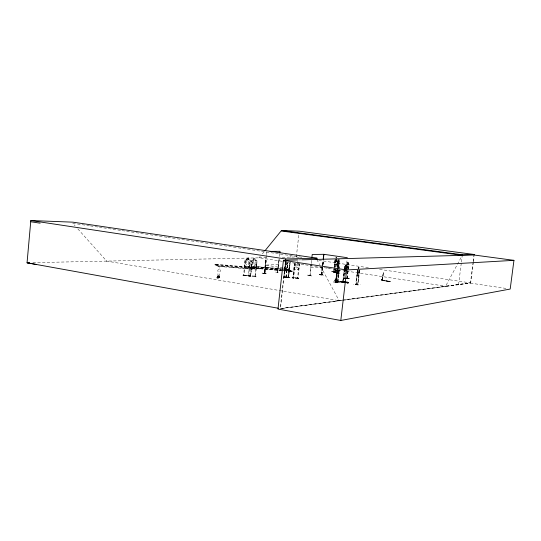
<?xml version="1.0" encoding="UTF-8"?>
<svg xmlns="http://www.w3.org/2000/svg" width="541" height="541" viewBox="0 0 541 541"><rect width="100%" height="100%" fill="white"/><g stroke="black" fill="none" stroke-linecap="round" stroke-linejoin="round"><path stroke-width="0.41" stroke-dasharray="2.71 2.03" d="M335.217 258.943L334.676 264.407M337.476 265.104L337.462 263.562L337.476 265.104C339.288 267.024 339.166 261.837 338.598 265.475M382.142 279.683L381.818 279.474L381.804 280.454L390.372 281.462L381.736 280.427M337.712 272.765L337.949 273.063M336.069 279.805C336.029 279.21 334.899 279.812 336.144 279.393M335.954 279.758L335.988 279.393M381.872 279.656L382.399 279.643L381.804 279.582M217.834 276.444L218.091 271.528A1.285 1.271 10.4 0 1 218.571 269.56L218.835 267.89L219.937 268.011M382.406 279.548L382.047 279.548M335.048 279.426L336.171 279.683M335.447 279.298L335.319 279.67L335.508 279.332M335.481 279.697L335.582 279.372M335.636 279.501L336.056 279.717L335.751 279.528M336.184 279.589L335.075 279.379M383.082 275.153L383.265 272.772L383.082 274.47M381.784 280.563L390.365 281.604L381.75 280.475M219.423 276.735L217.502 276.525L219.436 276.613M382.866 275.782L382.399 280.157L382.981 275.944M382.913 276.018L383.021 274.53M383.062 274.652L382.954 275.687M336.367 274.044L335.846 280.603L336.549 280.542L337.361 273.976A1.718 0.69 -81.3 0 0 337.638 271.568A1.718 0.69 -81.3 0 0 336.644 271.643A1.718 0.69 -81.3 0 0 336.367 274.044L335.846 280.603M383.231 273.198L383.265 272.86L383.278 273.347M260.404 268.823L260.207 268.316L260.404 268.823L251.254 269.066L259.585 268.694L292.363 271.514L292.411 271.115L259.633 268.289L251.301 268.654L251.491 269.175L217.976 266.368L214.547 264.549L214.594 264.136L247.771 267.031L247.724 267.43L215.69 264.732L215.737 264.319M215.494 264.63L215.534 264.218L218.983 266.03L218.943 266.449L214.594 264.136M217.976 266.368L218.023 265.949L251.538 268.762L218.78 265.922L218.733 266.341M217.009 277.661L219.105 277.472M217.103 277.486L219.159 277.364L217.171 277.262M219.443 276.397L219.375 277.053C217.401 274.794 216.65 280.448 217.638 276.924C214.013 279.406 223.751 277.276 217.516 276.749C215.954 280.042 218.598 274.307 217.354 276.891M217.617 276.735L217.732 276.106M217.759 277.256L218.605 277.256L217.881 277.249M218.185 276.694L218.307 275.579L218.895 275.639L218.774 276.755M218.997 277.668C217.915 279.163 218.706 276.485 219.551 277.127M219.348 276.275L219.24 276.904L217.678 276.634M219.497 276.295L218.882 278.04M243.612 275.748L243.247 274.95M245.154 260.025L243.558 275.565C242.977 274.666 244.606 275.038 244.045 275.606M243.639 275.829L242.929 275.207L243.342 275.788L243.673 275.525M245.059 261.107L245.553 261.161L243.937 275.599L244.086 275.058M248.86 257.996L248.671 259.781L249.496 260.458L249.137 263.778L248.089 265.11L246.425 264.941L245.688 263.433L246.047 260.113L247 259.612L247.142 257.766L248.928 257.949M247.007 259.612L247.203 257.834M247.724 267.43L247.541 266.923L255.792 266.598L287.19 269.323M248.738 259.727L248.928 257.949M248.312 267.457L248.353 267.051L256.596 266.727L256.556 267.119L248.312 267.457L214.547 264.549M250.382 261.641L249.874 261.574L248.387 276.032C248.968 275.031 250.875 276.045 243.484 275.531M248.644 275.775L249.394 276.39L248.718 275.748M248.84 276.052L248.799 275.518M249.874 265.293L250.382 260.552M248.799 276.045L250.449 260.539L249.949 259.849L248.732 259.727M248.704 275.504L249.137 276.289M250.611 267.68L251.497 267.869M251.626 267.91L252.147 268.336L250.801 267.673M250.104 276.066L251.781 260.579L252.478 260.018L256.617 260.437L257.11 261.127L255.42 276.613C253.391 277.242 248.826 275.734 250.645 275.585M250.05 276.309L249.611 275.727L250.037 276.343L250.375 276.066L249.915 275.491L249.584 275.761L250.3 276.316M251.274 268.153L252.174 268.065M252.234 261.736L250.611 276.14L252.234 261.736L251.741 261.688M252.086 269.195L252.126 268.782L260.451 268.424M252.234 267.619L253.77 268.268L252.924 267.815M253.087 268.072L252.424 267.606M253.628 260.133L253.817 258.355L255.602 258.537L255.338 260.363L256.157 261.039L255.798 264.346L254.757 265.678L253.1 265.509L252.363 264.008L252.721 260.694L253.675 260.194L253.871 258.422M253.012 268.032L252.782 268.309L253.12 267.802L254.635 267.964M254.432 267.971L253.249 267.842L253.77 268.268M247.494 267.328L255.751 266.997L255.792 266.598M254.987 276.559L256.535 262.155L257.043 262.223M255.278 276.316L256.069 276.924L255.311 276.018M287.149 269.716L256.319 267.017L256.366 266.618L281.144 268.728M252.498 260.079L251.835 260.606L251.261 265.34L251.687 267.166L255.852 267.579L256.59 265.868L257.043 261.134L256.576 260.485M255.514 276.593L255.589 276.093M255.765 276.897L255.325 276.241M259.585 268.694L259.633 268.289M265.793 259.754L264.312 273.435L264.833 273.489L266.071 259.721L264.833 273.489M266.314 255.433L264.272 273.421M266.442 254.655L266.754 251.409M264.319 273.381L266.226 259.741L264.779 273.482M265.557 273.077L262.791 273.415M266.497 273.739L262.169 272.765M275.592 272.055L280.062 272.975M277.398 272.671L279.109 259.389L277.634 272.657M279.731 253.797L277.574 272.698L277.885 272.204L277.479 272.184M285.587 261.79L286.169 261.783L285.662 262.419L284.039 277.465C282.801 276.194 285.499 278.331 285.831 277.296L287.636 263.379M285.465 261.472L280.211 308.593L446.068 286.297L346.287 271.082M286.284 277.31L283.761 277.472L285.344 263.494M285.648 262.108L280.454 308.64L339.153 300.674L320.042 265.408M287.251 262.365L286.331 266.95L285.56 266.983L285.303 265.624M286.148 276.823L286.108 277.283M287.17 266.923L286.73 268.64L287.656 262.358M285.993 277.831L281.388 276.816M286.067 277.323L287.684 262.331M286.263 277.317L287.792 263.406L287.406 263.386M292.363 271.514L287.765 269.682L287.812 269.29L281.969 268.796M287.339 277.12L290.01 277.269L287.372 277.154M288.17 276.749L288.008 277.256L289.665 263.393L288.049 277.262L288.576 277.323M288.116 276.762C290.03 277.776 284.931 277.235 283.937 276.654M288.441 277.323L290.077 263.46L289.577 263.399M290.199 262.371L288.63 277.641L283.64 276.931M290.747 257.469L290.93 255.839M292.302 277.628L293.486 278.067L294.953 264.157L293.472 278.311L292.045 277.661L293.432 278.263M294.541 263.054L292.938 278.02L294.487 264.109L294.994 264.17M295.427 263.163L295.068 266.355L295.751 267.802L297.313 267.944L298.301 266.652L298.659 263.467M282.274 257.293L296.333 256.995L298.855 234.51M296.177 264.035L295.907 266.429L297.469 266.578L297.827 263.386M297.706 261.939L297.773 261.364M297.557 278.432C297.023 277.29 298.524 278.304 297.915 278.446L299.477 264.576L299.017 264.535L297.564 278.439L297.503 277.918M297.854 278.439L297.915 277.932M299.552 263.535L299.051 268.12L298.341 269.77L294.405 269.404L294.034 267.653M307.653 275.247L312.089 276.011L307.64 275.281M307.694 275.038L312.089 276.011M311.575 260.255L310.02 275.633M310.013 275.633L311.318 262.5L311.67 262.513M319.332 274.558L323.782 275.213L319.447 274.537M320.394 274.902L322.531 274.564L320.414 274.727M321.415 274.415L321.171 274.896L323.018 262.115M321.611 274.916L323.024 260.708M322.936 262.115L321.34 274.923M321.584 274.909L323.173 260.735M321.841 274.977L322.862 266.287M321.929 274.97L322.93 266.28M323.403 262.175L323.024 265.462L323.403 262.175L322.679 262.101M331.619 271.656L335.887 272.028M333.121 272.123L337.395 272.556M334.162 267.836L333.669 271.846L335.339 272.38L335.062 271.866M334.25 267.031L335.062 259.707M333.953 271.426L333.885 271.859M333.844 271.893L334.311 267.849M334.385 267.078L335.237 259.829M334.013 271.907L334.257 269.499M334.352 268.694L335.332 259.7M335.582 259.775L335.339 261.858L335.799 262L336.042 259.917M335.887 257.874L336.238 257.469M333.29 281.989L337.99 282.74L333.31 281.712M336.225 258.733L336.374 257.198M336.367 259.301L335.663 263.19L335.204 263.041L335.095 261.776M335.007 272.306L335.035 271.866M336.617 259.376L335.095 272.346L336.685 259.369M335.325 272.373L335.866 267.538M335.961 266.733L336.57 260.241M348.465 283.017C348.458 281.996 346.788 283.214 347.667 283.099L334.602 281.11L334.811 280.022L336.096 280.224M335.86 272.928L340.255 273.313L335.947 272.941M335.271 279.21C335.346 282.416 334.703 279.142 335.704 279.203L335.535 280.684L335.704 279.203M336.759 272.644L336.407 272.576L336.718 270.155M337.097 266.929L337.956 259.579L337.51 263.568M335.488 281.8L340.289 282.53L335.609 281.78M336.556 272.623L336.563 272.17M337.564 281.685C338.984 281.692 335.542 283.755 335.535 281.523M336.096 280.921L336.989 280.847L335.589 280.745L335.873 279.927M337.138 268.268L336.651 272.596M337.232 266.977L338.172 259.666M337.192 268.275L335.535 282.348M337.381 266.99L338.132 260.532M335.765 282.382L337.347 268.579L335.704 282.328M337.543 268.566L335.812 282.382M338.226 265.232L338.977 265.151L338.213 265.178L338.01 266.875L337.598 266.902M339.139 259.964L338.429 263.873L337.963 263.724L337.848 262.453M337.861 273.09L339.2 260.897L338.734 267.437M335.792 279.934L337.151 280.13L337.05 281.016L335.988 281.11M337.942 273.104L339.295 259.443M338.078 273.11L338.639 268.248M339.119 268.451L337.483 282.179M337.712 282.213L339.268 266.821L338.727 266.841L338.991 267.443M337.76 282.213L339.315 268.444M337.909 282.199L339.478 268.464M345.219 282.071L340.465 281.327L345.253 281.787M342.703 281.151L347.43 281.875L342.73 280.867L343.258 281.929L342.128 281.793L343.278 281.773L342.771 281.773M343.264 281.915L341.506 281.976L343.86 281.908M343.028 277.851L347.464 278.554M344.204 269.357L344.035 273.246L345.598 273.077M344.286 268.613L344.827 266.524L342.818 281.685L344.516 268.931M343.048 281.171L343.021 281.665M344.678 268.958L343.231 281.699M344.651 268.681L345.415 264.833L346.159 264.806L345.144 273.049M344.813 270.216L345.178 267.105L345.821 267.071M346.166 278.541L343.968 278.399M344.827 278.581C344.745 277.33 345.172 279.156 344.441 278.52L346.159 264.806L345.435 264.887M345.05 273.881L344.475 278.527M345.8 270.155L345.882 266.524M346.118 268.268L347.16 259.342M346.247 269.256L346.767 264.542L347.058 263.967L348.6 263.907L347.052 278.338L347.302 277.858M346.145 270.737L346.815 264.549L347.538 264.008L346.625 268.762M346.375 269.546L346.849 265.509M346.93 268.769L347.707 262.365L348.35 262.338L347.532 268.735L346.93 268.769L346.761 267.518M347.349 270.27L348.35 262.338M346.916 278.311L348.749 265.448L347.275 278.331L346.95 277.844M348.451 282.632L346.105 282.706M345.746 277.81L349.513 278.642L346.565 278.182M355.559 284.039L360.32 284.559M359.38 270.453L358.582 275.93L356.932 276.045L357.439 269.81M357.486 269.817L355.741 284.654L358.007 284.485L359.582 270.757L359.231 270.743L357.581 284.458M355.998 284.181L356.147 284.667L357.797 269.81M358.44 267.484L358.257 268.606L358.44 267.484L359.116 267.45L358.953 268.634L359.068 267.437M358.041 270.581L357.763 272.955L358.399 272.914L358.676 270.547M359.014 270.527L358.237 274.267L357.601 274.314L357.425 272.982M357.824 284.498L357.878 283.951M359.501 269.729L357.77 284.451M358 284.478L358.061 283.984M358.21 285.046L353.334 284.282M381.987 279.386L381.865 280.265M382.737 280.001L382.676 280.556L382.697 279.873L381.824 279.771M386.409 280.995L387.234 280.847M387.275 281.097L386.842 280.901M388.053 281.192L388.878 281.043M389.459 281.11L390.386 281.354M382.399 280.157L383.014 275.7M382.987 275.254L383.055 274.74M458.552 284.728L461.317 262.831M461.426 262L462.271 255.338L445.581 286.223L470.697 282.815L473.307 262.344M282.165 308.505L470.427 283.126L473.071 262.392M473.179 261.567L474.011 255.007M473.409 261.526L474.038 256.617M337.361 273.976L336.549 280.542M219.112 276.586L219.903 271.724A1.285 1.271 10.4 0 0 219.849 269.702L219.937 268.005M336.204 263.352L335.833 264.786L334.69 264.36M347.809 270.297L348.188 268.708M218.733 275.883L218.537 276.038M336.745 272.082L336.745 273.746L338.47 273.59L338.822 271.934M338.483 273.645L338.896 271.947M331.633 271.426L335.907 271.778M338.632 272.718L334.27 272.36L338.659 272.515M347.43 278.777L342.886 278.121M342.128 281.793L342.636 281.793M285.979 277.79L282.902 277.262M338.625 270.601L338.111 271.974L337.442 272.015L337.239 270.683M336.089 279.46L335.846 279.433M298.984 268.099L298.341 269.77L294.453 269.35L294.081 267.646M249.928 265.3L249.191 267.017L244.999 266.598L244.579 264.772L245.1 259.991L245.797 259.437L246.953 259.552M255.819 267.518L256.529 265.854M262.994 273.408L265.59 273.056M265.523 273.286L262.77 273.448M347.322 283.139L348.431 282.808L348.14 283.058M335.461 281.056L348.431 282.808M320.177 274.929L322.47 274.781M337.3 267.538L337.604 266.963M218.916 277.06L218.348 278.074L219.058 276.911M217.455 277.986L217.989 276.965M217.888 276.789L217.056 277.952L218.943 277.871M217.056 277.952L217.617 276.924M249.874 275.511L250.334 276.093M285.249 262.432L285.634 261.797M285.303 262.439L285.641 261.858L286.906 261.803M337.604 267.511L338.213 265.178M282.044 261.276L259.098 257.78L260.187 256.508M262.311 253.952L264.434 251.403M348.411 282.909L334.811 280.718L335.677 280.657M348.343 283.038L334.947 281.097M334.69 281.009L348.154 283.044M355.802 284.147L355.998 284.681L357.554 270.879M335.616 281.847L336.042 281.861M217.901 276.864L217.414 277.979M321.226 274.429L321.963 274.517M264.373 272.88L264.84 272.982M338.524 300.566L341.871 300.113M342.71 300.005L470.454 282.896L377.902 269.127M356.019 284.268L357.797 284.14M346.125 282.53L347.16 282.429M334.71 280.907L335.792 281.016M337.706 281.854L335.839 281.976L337.543 281.827M342.838 281.685L344.854 281.55M344.894 281.198L343.095 281.313M349.432 278.608L345.09 277.939M343.927 278.669L345.956 278.439M297.469 277.898L298.862 278.784M356.959 275.984L358.527 275.924M286.027 276.965L284.079 277.087M345.645 273.09L343.988 273.239L344.015 271.596M345.3 271.508L344.658 271.541L344.468 270.236M359.231 270.743L359.582 270.757M337.598 270.662L338.267 270.622M347.079 267.497L347.68 267.464M264.65 272.874L264.556 272.921M358.406 267.531L359.089 267.504M337.963 267.497L338.632 267.464M347.43 264.529L348.025 264.502M346.024 265.55L346.355 265.617M344.779 266.571L346.429 266.449L346.531 267.024M337.55 266.956L339.248 266.882L339.342 267.43M348.133 263.981L348.58 263.961M338.68 266.057L338.247 266.077L338.74 265.489M285.276 262.412L284.803 268.728L286.764 268.593M310.73 267.66L322.287 267.119M347.707 262.365L348.323 262.392M278.534 264.596L265.252 265.09L282.801 267.856M279.264 259.41L278.899 259.389M298.537 259.923L301.898 259.829M259.098 257.78L267.389 257.604M32.913 262.669L259.518 257.841M310.007 275.153L310.236 275.315M335.63 279.399L336.103 279.413M293.499 277.56L293.039 277.519M255.48 276.086L255.102 276.052M256.319 267.017L281.104 269.12M281.929 269.188L287.765 269.682M260.207 268.316L281.178 270.081M282.017 270.155L291.241 270.933L291.2 271.332L281.969 270.554M260.167 268.715L281.131 270.486M333.1 272.184L337.408 272.522M337.807 272.732L336.63 272.312M335.887 272.901L340.248 273.293M297.482 278.06L293.486 277.689L297.408 278.155M297.956 278.466L293.026 278.027M335.927 257.056L336.421 257.205L335.887 257.103M339.464 260.032L339.281 259.491M254.973 276.18L250.76 275.775M249.151 266.95L245.053 266.544L244.64 264.765M245.81 259.491L249.922 259.91M251.389 267.653L252.796 267.768M254.601 268.235L249.753 267.721L251.146 268.113M251.464 268.14L252.985 268.302M217.117 277.357L219.091 277.601M217.022 277.526L218.983 277.797M381.662 279.481L382.406 279.602M381.865 279.9L382.737 280.008M338.03 272.63L338.111 273.117L336.434 272.583M342.622 281.753L342.183 281.672M348.6 263.907L348.688 264.454M89.495 225.78L72.832 223.305L75.05 225.78M90.333 225.901L98.665 227.139M99.497 227.261L102.831 227.761M103.669 227.883L116.998 229.864M117.837 229.986L121.17 230.48M122.002 230.601L167.007 237.283M167.838 237.404L303.684 257.57M296.333 256.995L300.492 257.611M318.805 260.336L368.746 267.768M470.427 283.126L506.876 288.556M344.61 268.133L344.576 268.167M326.615 267.775L329.956 268.282M344.157 270.446L345.827 270.703M282.882 261.404L287.055 262.04M287.886 262.169L300.404 264.076M301.236 264.204L304.569 264.718M305.408 264.84L345.456 270.953M336.745 273.746L336.718 272.062M283.633 267.984L289.469 268.897M347.234 278.06L349.445 278.392M284.803 268.728L284.735 267.017M319.373 274.314L323.707 274.99M319.352 274.51L323.782 275.213M255.751 266.997L256.556 267.119M342.724 281.104L345.8 281.563M340.465 281.327L345.097 282.077M248.353 267.051L247.771 267.031M251.301 268.654L252.126 268.782M262.013 273.036L266.632 273.76M106.192 261.019L339.153 300.674M386.538 280.759L387.126 280.887M253.249 267.842L253.803 267.998M251.592 268.18L252.147 268.336M333.885 271.582L335.19 272.001M287.812 269.29L292.411 271.115M286.926 269.215L291.518 271.041L291.471 271.44L286.886 269.607M297.665 278.142L298.855 278.764M297.482 278.128L298.625 278.73M292.072 277.641L293.472 278.311M289.82 277.215L287.359 277.371M77.823 228.884L106.665 261.093M249.814 275.741L250.341 276.37M316.857 259.524L319.643 264.671M382.683 280.434L381.811 280.333M246.939 260.201L246.581 263.521L248.245 263.69L248.603 260.37L246.939 260.201M247.46 258.158L247.399 258.754L248.468 258.862L248.529 258.267L247.46 258.158M253.614 260.782L253.256 264.096L254.912 264.258L255.271 260.951L253.614 260.782M254.135 258.747L254.067 259.335L255.136 259.443L255.203 258.855L254.135 258.747M286.074 262.405L285.716 265.611L286.48 265.577L286.838 262.378L286.074 262.405M338.423 259.741L338.098 262.527L338.565 262.676L338.889 259.883L338.423 259.741M345.516 265.158L345.449 265.712L345.868 265.692L345.929 265.137L345.516 265.158M347.755 262.669L348.073 263.183L347.755 262.669M358.48 267.809L358.419 268.37L358.825 268.35L358.893 267.788L358.48 267.809M285.891 276.782L286.338 276.803L285.885 276.789M346.639 268.059L346.287 268.045L346.639 268.059M336.475 272.13L336.806 272.204L336.461 272.137M333.729 271.399L334.061 271.467L333.716 271.406M248.292 275.619L244.072 275.213L248.312 275.639"/><path stroke-width="0.81" d="M316.187 259.43L316.857 259.524L317.006 258.206L72.934 222.168L30.83 220.532L27.05 262.791L36.396 264.495M264.962 250.767L281.469 230.5L299.234 231.176L474.078 254.48L474.011 255.007L301.898 259.829M279.825 252.972L280.008 251.308L270.067 251.382M297.699 259.944L283.41 260.343L277.986 309.073L340.796 320.468L510.19 289.05L513.95 260.343L474.011 255.007M285.56 260.64L285.743 258.99L317.006 258.206M311.853 257.78L312.231 254.493L323.761 254.304L323.207 259.112M323.356 259.132L323.903 254.324L347.349 257.719M340.796 320.468L346.7 269.959L513.95 260.343M474.078 254.48L462.339 254.784L462.271 255.338L281.415 231M29.566 262.737L27.05 262.791L278.547 308.296M281.469 230.5L462.339 254.784M30.83 220.532L285.743 258.99M30.722 221.742L40.129 223.176M283.41 260.343L346.7 269.959"/></g></svg>
